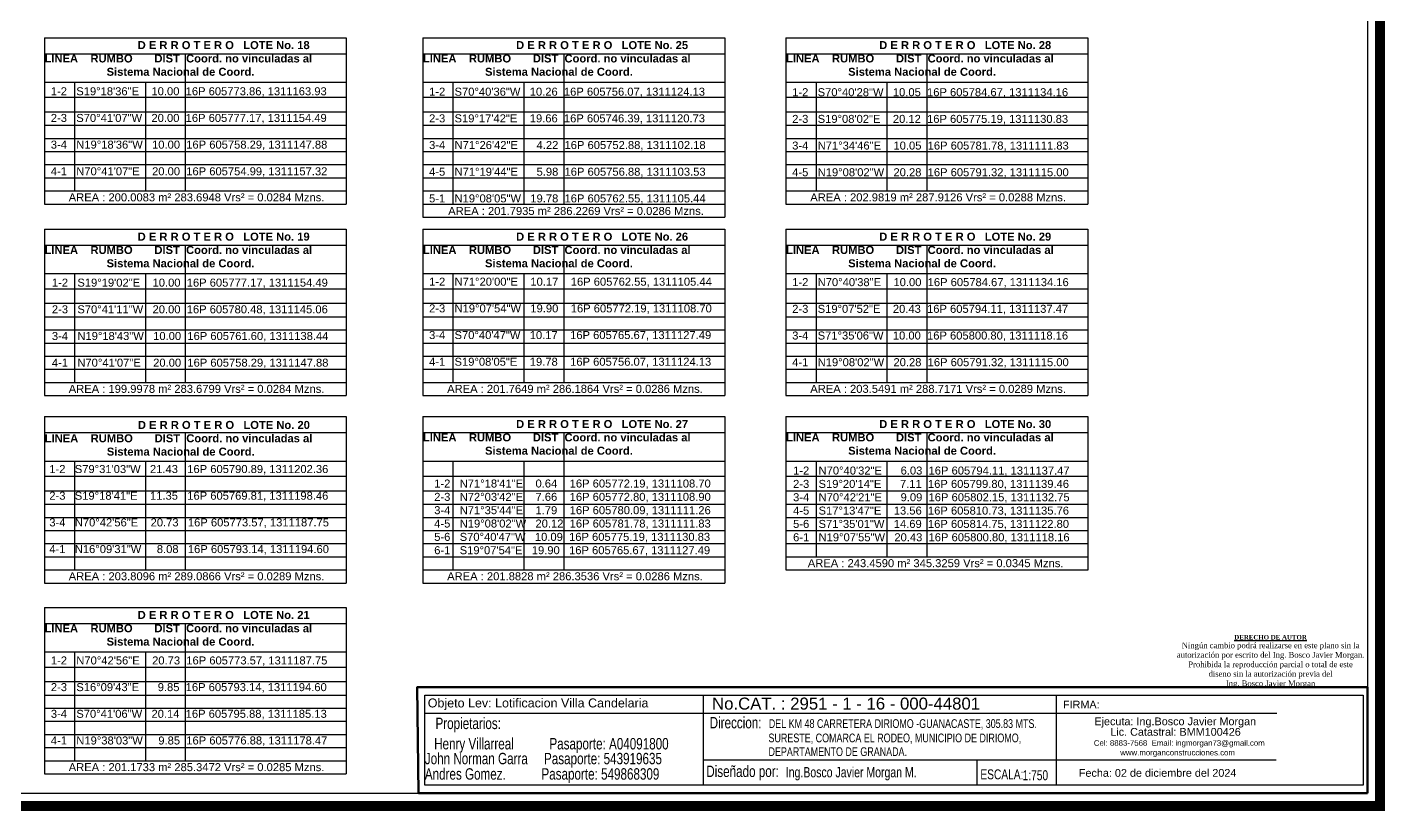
# Model space of a CAD drawing. Header units: millimetres. Extents: x 607619 to 1211550, y 1310734 to 2622648.
# Drawn here: x 608425.5 to 608737, y 1310804.9 to 1310984.7 of the extents above; entities that cross this region are included whole.
import ezdxf
from ezdxf.enums import TextEntityAlignment as Align

# ---------------------------------------------------------------- set-up
doc = ezdxf.new("R2010")
doc.units = ezdxf.units.MM
for name, color, linetype in [('acera', 8, 'Continuous'), ('FORMATO', 7, 'Continuous'), ('FRAME 025', 7, 'Continuous'), ('Lotes', 5, 'Continuous'), ('PT - Cajetin', 200, 'Continuous')]:
    doc.layers.add(name, color=color, linetype=linetype)
doc.styles.add('HECTOR LOPEZ', font='arial.ttf')
doc.styles.add('PI', font='arial.ttf', dxfattribs={"height": 0.4})
doc.styles.add('PUNTOS PI', font='arial.ttf', dxfattribs={"height": 2.75})
doc.styles.get("Standard").update_dxf_attribs({"font": 'arial.ttf'})
doc.styles.add('Style-ENGINEERING', font='ENGINEERING.shx')
doc.styles.add('TSN - Swis721 LtCn BT', font='swisscl.ttf')

msp = doc.modelspace()

# ---------------------------------------------------------------- linework, layer by layer
for p, q in [((608580.576, 1310831.392), (608580.576, 1310810.792)), ((608661.587, 1310831.405), (608661.587, 1310810.764)), ((608516.769, 1310827.273), (608657.142, 1310827.273)), ((608657.142, 1310827.273), (608712.215, 1310827.273)), ((608580.793, 1310816.559), (608712.08, 1310816.574)), ((608643.389, 1310816.566), (608643.389, 1310810.862))]:
    msp.add_line(p, q)
at = {"const_width": 2.28}
msp.add_lwpolyline([(608259.921, 1311125.209), (608259.921, 1310806.009), (608735.871, 1310806.009), (608735.871, 1311125.209)], close=True, dxfattribs=at)
at = {"color": 7, "lineweight": 25, "ltscale": 2}
for points in [[(608429.453, 1310978.571), (608498.714, 1310978.571)], [(608461.767, 1310978.571), (608461.767, 1310947.098)], [(608516.287, 1310978.571), (608585.549, 1310978.571)], [(608548.602, 1310978.571), (608548.602, 1310944.066)], [(608599.603, 1310978.571), (608668.864, 1310978.571)], [(608631.917, 1310978.571), (608631.917, 1310947.098)], [(608429.453, 1310972.047), (608498.714, 1310972.047)], [(608436.351, 1310972.047), (608436.351, 1310947.098)], [(608452.627, 1310972.047), (608452.627, 1310947.098)], [(608516.287, 1310972.047), (608585.549, 1310972.047)], [(608523.185, 1310972.047), (608523.185, 1310944.066)], [(608539.462, 1310972.047), (608539.462, 1310944.066)], [(608599.603, 1310972.047), (608668.864, 1310972.047)], [(608606.501, 1310972.047), (608606.501, 1310947.098)], [(608622.778, 1310972.047), (608622.778, 1310947.098)], [(608429.453, 1310968.582), (608498.714, 1310968.582)], [(608516.287, 1310968.582), (608585.549, 1310968.582)], [(608599.603, 1310968.582), (608668.864, 1310968.582)], [(608429.453, 1310965.252), (608498.714, 1310965.252)], [(608516.287, 1310965.252), (608585.549, 1310965.252)], [(608599.603, 1310965.252), (608668.864, 1310965.252)], [(608429.453, 1310962.141), (608498.714, 1310962.141)], [(608516.287, 1310962.141), (608585.549, 1310962.141)], [(608599.603, 1310962.141), (608668.864, 1310962.141)], [(608429.453, 1310959.138), (608498.714, 1310959.138)], [(608516.287, 1310959.138), (608585.549, 1310959.138)], [(608599.603, 1310959.138), (608668.864, 1310959.138)], [(608429.453, 1310956.136), (608498.714, 1310956.136)], [(608516.287, 1310956.136), (608585.549, 1310956.136)], [(608599.603, 1310956.136), (608668.864, 1310956.136)], [(608429.453, 1310953.133), (608498.714, 1310953.133)], [(608516.287, 1310953.133), (608585.549, 1310953.133)], [(608599.603, 1310953.133), (608668.864, 1310953.133)], [(608429.453, 1310947.098), (608498.714, 1310947.098)], [(608516.287, 1310947.098), (608585.549, 1310947.098)], [(608599.603, 1310947.098), (608668.864, 1310947.098)], [(608516.287, 1310941.063), (608585.549, 1310941.063)], [(608429.453, 1310934.635), (608498.714, 1310934.635)], [(608461.767, 1310934.635), (608461.767, 1310903.162)], [(608516.287, 1310934.635), (608585.549, 1310934.635)], [(608548.602, 1310934.635), (608548.602, 1310903.162)], [(608599.603, 1310934.635), (608668.864, 1310934.635)], [(608631.917, 1310934.635), (608631.917, 1310903.162)], [(608429.453, 1310928.111), (608498.714, 1310928.111)], [(608436.351, 1310928.111), (608436.351, 1310903.162)], [(608452.627, 1310928.111), (608452.627, 1310903.162)], [(608516.287, 1310928.111), (608585.549, 1310928.111)], [(608523.185, 1310928.111), (608523.185, 1310903.162)], [(608539.462, 1310928.111), (608539.462, 1310903.162)], [(608599.603, 1310928.111), (608668.864, 1310928.111)], [(608606.501, 1310928.111), (608606.501, 1310903.162)], [(608622.778, 1310928.111), (608622.778, 1310903.162)], [(608429.453, 1310924.646), (608498.714, 1310924.646)], [(608516.287, 1310924.646), (608585.549, 1310924.646)], [(608599.603, 1310924.646), (608668.864, 1310924.646)], [(608429.453, 1310921.316), (608498.714, 1310921.316)], [(608516.287, 1310921.316), (608585.549, 1310921.316)], [(608599.603, 1310921.316), (608668.864, 1310921.316)], [(608429.453, 1310918.205), (608498.714, 1310918.205)], [(608516.287, 1310918.205), (608585.549, 1310918.205)], [(608599.603, 1310918.205), (608668.864, 1310918.205)], [(608429.453, 1310915.202), (608498.714, 1310915.202)], [(608516.287, 1310915.202), (608585.549, 1310915.202)], [(608599.603, 1310915.202), (608668.864, 1310915.202)], [(608429.453, 1310912.2), (608498.714, 1310912.2)], [(608516.287, 1310912.2), (608585.549, 1310912.2)], [(608599.603, 1310912.2), (608668.864, 1310912.2)], [(608429.453, 1310909.197), (608498.714, 1310909.197)], [(608516.287, 1310909.197), (608585.549, 1310909.197)], [(608599.603, 1310909.197), (608668.864, 1310909.197)], [(608429.453, 1310903.162), (608498.714, 1310903.162)], [(608516.287, 1310903.162), (608585.549, 1310903.162)], [(608599.603, 1310903.162), (608668.864, 1310903.162)], [(608429.453, 1310891.635), (608498.714, 1310891.635)], [(608461.767, 1310891.635), (608461.767, 1310860.162)], [(608516.287, 1310891.635), (608585.549, 1310891.635)], [(608548.602, 1310891.635), (608548.602, 1310860.162)], [(608599.603, 1310891.635), (608668.864, 1310891.635)], [(608631.917, 1310891.635), (608631.917, 1310863.165)], [(608429.453, 1310885.112), (608498.714, 1310885.112)], [(608436.351, 1310885.112), (608436.351, 1310860.162)], [(608452.627, 1310885.112), (608452.627, 1310860.162)], [(608516.287, 1310885.112), (608585.549, 1310885.112)], [(608523.185, 1310885.112), (608523.185, 1310860.162)], [(608539.462, 1310885.112), (608539.462, 1310860.162)], [(608599.603, 1310885.112), (608668.864, 1310885.112)], [(608606.501, 1310885.112), (608606.501, 1310863.165)], [(608622.778, 1310885.112), (608622.778, 1310863.165)], [(608429.453, 1310881.647), (608498.714, 1310881.647)], [(608516.287, 1310881.647), (608585.549, 1310881.647)], [(608599.603, 1310881.647), (608668.864, 1310881.647)], [(608429.453, 1310878.317), (608498.714, 1310878.317)], [(608516.287, 1310878.317), (608585.549, 1310878.317)], [(608599.603, 1310878.317), (608668.864, 1310878.317)], [(608429.453, 1310875.205), (608498.714, 1310875.205)], [(608516.287, 1310875.205), (608585.549, 1310875.205)], [(608599.603, 1310875.205), (608668.864, 1310875.205)], [(608429.453, 1310872.203), (608498.714, 1310872.203)], [(608516.287, 1310872.203), (608585.549, 1310872.203)], [(608599.603, 1310872.203), (608668.864, 1310872.203)], [(608429.453, 1310869.2), (608498.714, 1310869.2)], [(608516.287, 1310869.2), (608585.549, 1310869.2)], [(608599.603, 1310869.2), (608668.864, 1310869.2)], [(608429.453, 1310866.197), (608498.714, 1310866.197)], [(608516.287, 1310866.197), (608585.549, 1310866.197)], [(608599.603, 1310866.197), (608668.864, 1310866.197)], [(608429.453, 1310860.162), (608498.714, 1310860.162)], [(608516.287, 1310860.162), (608585.549, 1310860.162)], [(608599.603, 1310860.162), (608668.864, 1310860.162)], [(608429.453, 1310847.841), (608498.714, 1310847.841)], [(608461.767, 1310847.841), (608461.767, 1310816.368)], [(608429.453, 1310841.317), (608498.714, 1310841.317)], [(608436.351, 1310841.317), (608436.351, 1310816.368)], [(608452.627, 1310841.317), (608452.627, 1310816.368)], [(608429.453, 1310837.852), (608498.714, 1310837.852)], [(608429.453, 1310834.522), (608498.714, 1310834.522)], [(608429.453, 1310831.41), (608498.714, 1310831.41)], [(608429.453, 1310828.408), (608498.714, 1310828.408)], [(608429.453, 1310825.405), (608498.714, 1310825.405)], [(608429.453, 1310822.402), (608498.714, 1310822.402)], [(608429.453, 1310816.368), (608498.714, 1310816.368)]]:
    msp.add_lwpolyline(points, dxfattribs=at)
at = {"lineweight": 50}
msp.add_lwpolyline([(608733.021, 1310808.957), (608515.293, 1310808.957), (608514.953, 1310833.206), (608733.021, 1310833.206)], close=True, dxfattribs=at)
msp.add_lwpolyline([(608732.066, 1310810.775), (608516.769, 1310810.742), (608516.769, 1310831.382), (608732.066, 1310831.415)], close=True)
at = {"layer": 'acera', "color": 7}
msp.add_line((608262.771, 1310806.009), (608733.021, 1310806.009), dxfattribs=at)
at = {"layer": 'FORMATO', "color": 8}
for p in [(608733.021, 1311122.162), (608262.771, 1310808.957)]:
    msp.add_line(p, (608733.021, 1310808.957), dxfattribs=at)
at = {"layer": 'PT - Cajetin', "color": 7, "lineweight": 25}
for points in [[(608429.453, 1310982.244), (608498.714, 1310982.244)], [(608429.453, 1310982.244), (608429.453, 1310944.066)], [(608498.714, 1310982.244), (608498.714, 1310944.066)], [(608516.287, 1310982.244), (608585.549, 1310982.244)], [(608516.287, 1310982.244), (608516.287, 1310941.063)], [(608585.549, 1310982.244), (608585.549, 1310941.063)], [(608599.603, 1310982.244), (608668.864, 1310982.244)], [(608599.603, 1310982.244), (608599.603, 1310944.066)], [(608668.864, 1310982.244), (608668.864, 1310944.066)], [(608429.453, 1310950.101), (608498.714, 1310950.101)], [(608516.287, 1310950.101), (608585.549, 1310950.101)], [(608599.603, 1310950.101), (608668.864, 1310950.101)], [(608429.453, 1310944.066), (608498.714, 1310944.066)], [(608516.287, 1310944.066), (608585.549, 1310944.066)], [(608599.603, 1310944.066), (608668.864, 1310944.066)], [(608429.453, 1310938.308), (608498.714, 1310938.308)], [(608429.453, 1310938.308), (608429.453, 1310900.13)], [(608498.714, 1310938.308), (608498.714, 1310900.13)], [(608516.287, 1310938.308), (608585.549, 1310938.308)], [(608516.287, 1310938.308), (608516.287, 1310900.13)], [(608585.549, 1310938.308), (608585.549, 1310900.13)], [(608599.603, 1310938.308), (608668.864, 1310938.308)], [(608599.603, 1310938.308), (608599.603, 1310900.13)], [(608668.864, 1310938.308), (608668.864, 1310900.13)], [(608429.453, 1310906.165), (608498.714, 1310906.165)], [(608516.287, 1310906.165), (608585.549, 1310906.165)], [(608599.603, 1310906.165), (608668.864, 1310906.165)], [(608429.453, 1310900.13), (608498.714, 1310900.13)], [(608516.287, 1310900.13), (608585.549, 1310900.13)], [(608599.603, 1310900.13), (608668.864, 1310900.13)], [(608429.453, 1310895.309), (608498.714, 1310895.309)], [(608429.453, 1310895.309), (608429.453, 1310857.13)], [(608498.714, 1310895.309), (608498.714, 1310857.13)], [(608516.287, 1310895.309), (608585.549, 1310895.309)], [(608516.287, 1310895.309), (608516.287, 1310857.13)], [(608585.549, 1310895.309), (608585.549, 1310857.13)], [(608599.603, 1310895.309), (608668.864, 1310895.309)], [(608599.603, 1310895.309), (608599.603, 1310860.162)], [(608668.864, 1310895.309), (608668.864, 1310860.121)], [(608429.453, 1310863.165), (608498.714, 1310863.165)], [(608516.287, 1310863.165), (608585.549, 1310863.165)], [(608599.603, 1310863.165), (608668.864, 1310863.165)], [(608429.453, 1310857.13), (608498.714, 1310857.13)], [(608516.287, 1310857.13), (608585.549, 1310857.13)], [(608429.453, 1310851.514), (608498.714, 1310851.514)], [(608429.453, 1310851.514), (608429.453, 1310813.336)], [(608498.714, 1310851.514), (608498.714, 1310813.336)], [(608429.453, 1310819.371), (608498.714, 1310819.371)], [(608429.453, 1310813.336), (608498.714, 1310813.336)]]:
    msp.add_lwpolyline(points, dxfattribs=at)

# ---------------------------------------------------------------- texts
at = {"color": 7, "lineweight": 50, "style": 'HECTOR LOPEZ'}
msp.add_text('Objeto Lev: Lotificacion Villa Candelaria', height=2.05045, dxfattribs=at).set_placement((608517.411, 1310828.594))
at = {"style": 'PI'}
msp.add_text('No.CAT. : 2951 - 1 - 16 - 000-44801', height=2.75, dxfattribs=at).set_placement((608582.643, 1310828.1))
at = {"color": 6, "lineweight": 25, "char_height": 1.83596, "width": 77.84991, "attachment_point": 1}
for s, insert in [('      {\\fArial|b1|i0|c0|p34;                         D E R R O T E R O   LOTE No. 18\\P LINEA    RUMBO       DIST  Coord. no vinculadas al ^I^I^I^I                          Sistema Nacional de Coord.}', (608428.756, 1310981.464)), ('      {\\fArial|b1|i0|c0|p34;                         D E R R O T E R O   LOTE No. 25\\P LINEA    RUMBO       DIST  Coord. no vinculadas al ^I^I^I^I                          Sistema Nacional de Coord.}', (608515.59, 1310981.464)), ('      {\\fArial|b1|i0|c0|p34;                         D E R R O T E R O   LOTE No. 28\\P LINEA    RUMBO       DIST  Coord. no vinculadas al ^I^I^I^I                          Sistema Nacional de Coord.}', (608598.906, 1310981.464)), ('      {\\fArial|b1|i0|c0|p34;                         D E R R O T E R O   LOTE No. 19\\P LINEA    RUMBO       DIST  Coord. no vinculadas al ^I^I^I^I                          Sistema Nacional de Coord.}', (608428.756, 1310937.528)), ('      {\\fArial|b1|i0|c0|p34;                         D E R R O T E R O   LOTE No. 26\\P LINEA    RUMBO       DIST  Coord. no vinculadas al ^I^I^I^I                          Sistema Nacional de Coord.}', (608515.59, 1310937.528)), ('      {\\fArial|b1|i0|c0|p34;                         D E R R O T E R O   LOTE No. 29\\P LINEA    RUMBO       DIST  Coord. no vinculadas al ^I^I^I^I                          Sistema Nacional de Coord.}', (608598.906, 1310937.528)), ('      {\\fArial|b1|i0|c0|p34;                         D E R R O T E R O   LOTE No. 20\\P LINEA    RUMBO       DIST  Coord. no vinculadas al ^I^I^I^I                          Sistema Nacional de Coord.}', (608428.807, 1310894.324)), ('      {\\fArial|b1|i0|c0|p34;                         D E R R O T E R O   LOTE No. 27\\P LINEA    RUMBO       DIST  Coord. no vinculadas al ^I^I^I^I                          Sistema Nacional de Coord.}', (608515.59, 1310894.529)), ('      {\\fArial|b1|i0|c0|p34;                         D E R R O T E R O   LOTE No. 30\\P LINEA    RUMBO       DIST  Coord. no vinculadas al ^I^I^I^I                          Sistema Nacional de Coord.}', (608598.906, 1310894.529)), ('      {\\fArial|b1|i0|c0|p34;                         D E R R O T E R O   LOTE No. 21\\P LINEA    RUMBO       DIST  Coord. no vinculadas al ^I^I^I^I                          Sistema Nacional de Coord.}', (608428.756, 1310850.734))]:
    msp.add_mtext(s, dxfattribs=dict(at, insert=insert))
at = {"color": 7, "lineweight": 25, "char_height": 1.83596, "width": 77.84991, "attachment_point": 1}
for s, insert in [(' \\P  1-2   S19°18\'36"E    10.00  16P 605773.86, 1311163.93\\P\\P  2-3   S70°41\'07"W   20.00  16P 605777.17, 1311154.49\\P\\P  3-4   N19°18\'36"W   10.00  16P 605758.29, 1311147.88\\P\\P  4-1   N70°41\'07"E    20.00  16P 605754.99, 1311157.32', (608429.49, 1310973.937)), (' \\P  1-2   S70°40\'28"W   10.05  16P 605784.67, 1311134.16\\P\\P  2-3   S19°08\'02"E    20.12  16P 605775.19, 1311130.83\\P\\P  3-4   N71°34\'46"E    10.05  16P 605781.78, 1311111.83\\P\\P  4-5   N19°08\'02"W   20.28  16P 605791.32, 1311115.00\\P ', (608599.603, 1310973.72)), ('AREA : 200.0083 m² 283.6948 Vrs² = 0.0284 Mzns.', (608435.028, 1310946.54)), ('AREA : 202.9819 m² 287.9126 Vrs² = 0.0288 Mzns.', (608605.179, 1310946.54)), ('AREA : 201.7935 m² 286.2269 Vrs² = 0.0286 Mzns.', (608522.104, 1310943.417)), (' \\P  1-2   S19°19\'02"E    10.00  16P 605777.17, 1311154.49\\P\\P  2-3   S70°41\'11"W   20.00  16P 605780.48, 1311145.06\\P\\P  3-4   N19°18\'43"W   10.00  16P 605761.60, 1311138.44\\P\\P  4-1   N70°41\'07"E    20.00  16P 605758.29, 1311147.88', (608429.74, 1310930.033)), (' \\P  1-2   N71°20\'00"E    10.17    16P 605762.55, 1311105.44\\P\\P  2-3   N19°07\'54"W   19.90    16P 605772.19, 1311108.70\\P\\P  3-4   S70°40\'47"W   10.17    16P 605765.67, 1311127.49\\P\\P  4-1   S19°08\'05"E    19.78    16P 605756.07, 1311124.13', (608516.287, 1310930.247)), (' \\P  1-2   N70°40\'38"E    10.00  16P 605784.67, 1311134.16\\P\\P  2-3   S19°07\'52"E    20.43  16P 605794.11, 1311137.47\\P\\P  3-4   S71°35\'06"W   10.00  16P 605800.80, 1311118.16\\P\\P  4-1   N19°08\'02"W   20.28  16P 605791.32, 1311115.00', (608599.603, 1310930.141)), ('AREA : 199.9978 m² 283.6799 Vrs² = 0.0284 Mzns.', (608435.028, 1310902.604)), ('AREA : 201.7649 m² 286.1864 Vrs² = 0.0286 Mzns.', (608521.863, 1310902.604)), ('AREA : 203.5491 m² 288.7171 Vrs² = 0.0289 Mzns.', (608605.179, 1310902.604)), (' \\P  1-2   S79°31\'03"W   21.43   16P 605790.89, 1311202.36\\P\\P  2-3   S19°18\'41"E    11.35   16P 605769.81, 1311198.46\\P\\P  3-4   N70°42\'56"E    20.73   16P 605773.57, 1311187.75\\P\\P  4-1   N16°09\'31"W     8.08   16P 605793.14, 1311194.60', (608429.152, 1310887.264)), (' \\P  1-2   N70°40\'32"E      6.03  16P 605794.11, 1311137.47\\P  2-3   S19°20\'14"E      7.11  16P 605799.80, 1311139.46\\P  3-4   N70°42\'21"E      9.09  16P 605802.15, 1311132.75\\P  4-5   S17°13\'47"E    13.56  16P 605810.73, 1311135.76\\P  5-6   S71°35\'01"W   14.69  16P 605814.75, 1311122.80\\P  6-1   N19°07\'55"W   20.43  16P 605800.80, 1311118.16', (608599.811, 1310886.917)), (' \\P  1-2   N71°18\'41"E    0.64    16P 605772.19, 1311108.70\\P  2-3   N72°03\'42"E    7.66    16P 605772.80, 1311108.90\\P  3-4   N71°35\'44"E    1.79    16P 605780.09, 1311111.26\\P  4-5   N19°08\'02"W   20.12  16P 605781.78, 1311111.83\\P  5-6   S70°40\'47"W   10.09  16P 605775.19, 1311130.83\\P  6-1   S19°07\'54"E   19.90   16P 605765.67, 1311127.49', (608517.464, 1310883.945)), ('AREA : 243.4590 m² 345.3259 Vrs² = 0.0345 Mzns.', (608604.61, 1310862.609)), ('AREA : 203.8096 m² 289.0866 Vrs² = 0.0289 Mzns.', (608435.028, 1310859.605)), ('AREA : 201.8828 m² 286.3536 Vrs² = 0.0286 Mzns.', (608521.863, 1310859.605)), (' \\P  1-2   N70°42\'56"E    20.73  16P 605773.57, 1311187.75\\P\\P  2-3   S16°09\'43"E      9.85  16P 605793.14, 1311194.60\\P\\P  3-4   S70°41\'06"W   20.14  16P 605795.88, 1311185.13\\P\\P  4-1   N19°38\'03"W     9.85  16P 605776.88, 1311178.47', (608429.499, 1310843.354)), ('AREA : 201.1733 m² 285.3472 Vrs² = 0.0285 Mzns.', (608435.028, 1310815.81))]:
    msp.add_mtext(s, dxfattribs=dict(at, insert=insert))
at = {"color": 7, "lineweight": 40, "insert": (608516.287, 1310973.842), "char_height": 1.83596, "width": 67.99883, "attachment_point": 1, "style": 'PUNTOS PI'}
msp.add_mtext('       \\P  1-2   S70°40\'36"W   10.26  16P 605756.07, 1311124.13\\P\\P  2-3   S19°17\'42"E    19.66  16P 605746.39, 1311120.73\\P\\P  3-4   N71°26\'42"E      4.22  16P 605752.88, 1311102.18\\P\\P  4-5   N71°19\'44"E      5.98  16P 605756.88, 1311103.53\\P\\P  5-1   N19°08\'05"W   19.78  16P 605762.55, 1311105.44', dxfattribs=at)
at = {"char_height": 1.77694, "width": 69.63112, "attachment_point": 1, "style": 'Style-ENGINEERING'}
for s, insert in [('{\\fArial|b0|i0|c0|p34;FIRMA:}', (608663.157, 1310830.144)), ('{\\fArial|b0|i0|c0|p34;Ejecuta: Ing.Bosco Javier Morgan}', (608670.361, 1310826.287)), ('{\\fArial|b0|i0|c0|p34;Lic. Catastral: BMM100426}', (608674.018, 1310823.877)), ('{\\fArial|b0|i0|c0|p34;Fecha: 02 de diciembre del 2024}', (608666.794, 1310814.459))]:
    msp.add_mtext(s, dxfattribs=dict(at, insert=insert))
at = {"color": 1, "insert": (608670.24, 1310821.08), "char_height": 1.28406, "width": 69.63112, "attachment_point": 1, "style": 'Style-ENGINEERING'}
msp.add_mtext('{\\fArial|b0|i0|c0|p34;Cel: 8883-7568  Email: ingmorgan73@gmail.com}', dxfattribs=at)
at = {"color": 5, "insert": (608676.296, 1310818.872), "char_height": 1.28406, "width": 69.63112, "attachment_point": 1, "style": 'Style-ENGINEERING'}
msp.add_mtext('{\\fArial|b0|i0|c0|p34;www.morganconstrucciones.com}', dxfattribs=at)
at = {"layer": 'FRAME 025', "style": 'TSN - Swis721 LtCn BT'}
for s, height, p in [('Propietarios: ', 2.60826, (608519.184, 1310824.937)), ('Direccion:', 2.6083, (608582.098, 1310825.1)), (' Henry Villarreal           Pasaporte: A04091800', 2.60826, (608518.13, 1310820.268)), ('                     John Norman Garra     Pasaporte: 543919635', 2.60826, (608501.129, 1310816.865)), ('                     Andres Gomez.           Pasaporte: 549868309', 2.60826, (608501.129, 1310813.333)), ('Diseñado por:', 2.60826, (608581.32, 1310813.935)), ('Ing.Bosco Javier Morgan M.', 2.35181, (608599.564, 1310813.731))]:
    msp.add_text(s, height=height, dxfattribs=at).set_placement(p, align=Align.MIDDLE_LEFT)
for s, p in [('DEL KM 48 CARRETERA DIRIOMO -GUANACASTE, 305.83 MTS.', (608595.66, 1310823.884)), ('SURESTE, COMARCA EL RODEO, MUNICIPIO DE DIRIOMO,', (608595.593, 1310820.594)), ('DEPARTAMENTO DE GRANADA.', (608595.593, 1310817.446))]:
    msp.add_text(s, height=2, dxfattribs=at).set_placement(p)
at = {"layer": 'FRAME 025', "color": 0, "style": 'TSN - Swis721 LtCn BT'}
for s, p in [('ESCALA:', (608644.207, 1310813.242)), ('1:750', (608653.898, 1310813.033))]:
    msp.add_text(s, height=2.2807, dxfattribs=at).set_placement(p, align=Align.MIDDLE_LEFT)
at = {"layer": 'Lotes', "color": 7, "insert": (608710.786, 1310839.124), "char_height": 0.89408, "width": 134.30795, "attachment_point": 5}
msp.add_mtext('{\\fTimes New Roman|b1|i0|c0|p18;\\H1.1538x;\\LDERECHO DE AUTOR\\P\\fTimes New Roman|b0|i0|c0|p18;\\H1.2666x;\\lNingún cambio podrá realizarse en este plano sin la\\Pautorización por escrito del Ing. Bosco Javier Morgan.\\PProhibida la reproducción parcial o total de este \\Pdiseno sin la autorización previa del\\PIng. Bosco Javier Morgan}', dxfattribs=at)

doc.saveas('drawing.dxf')
